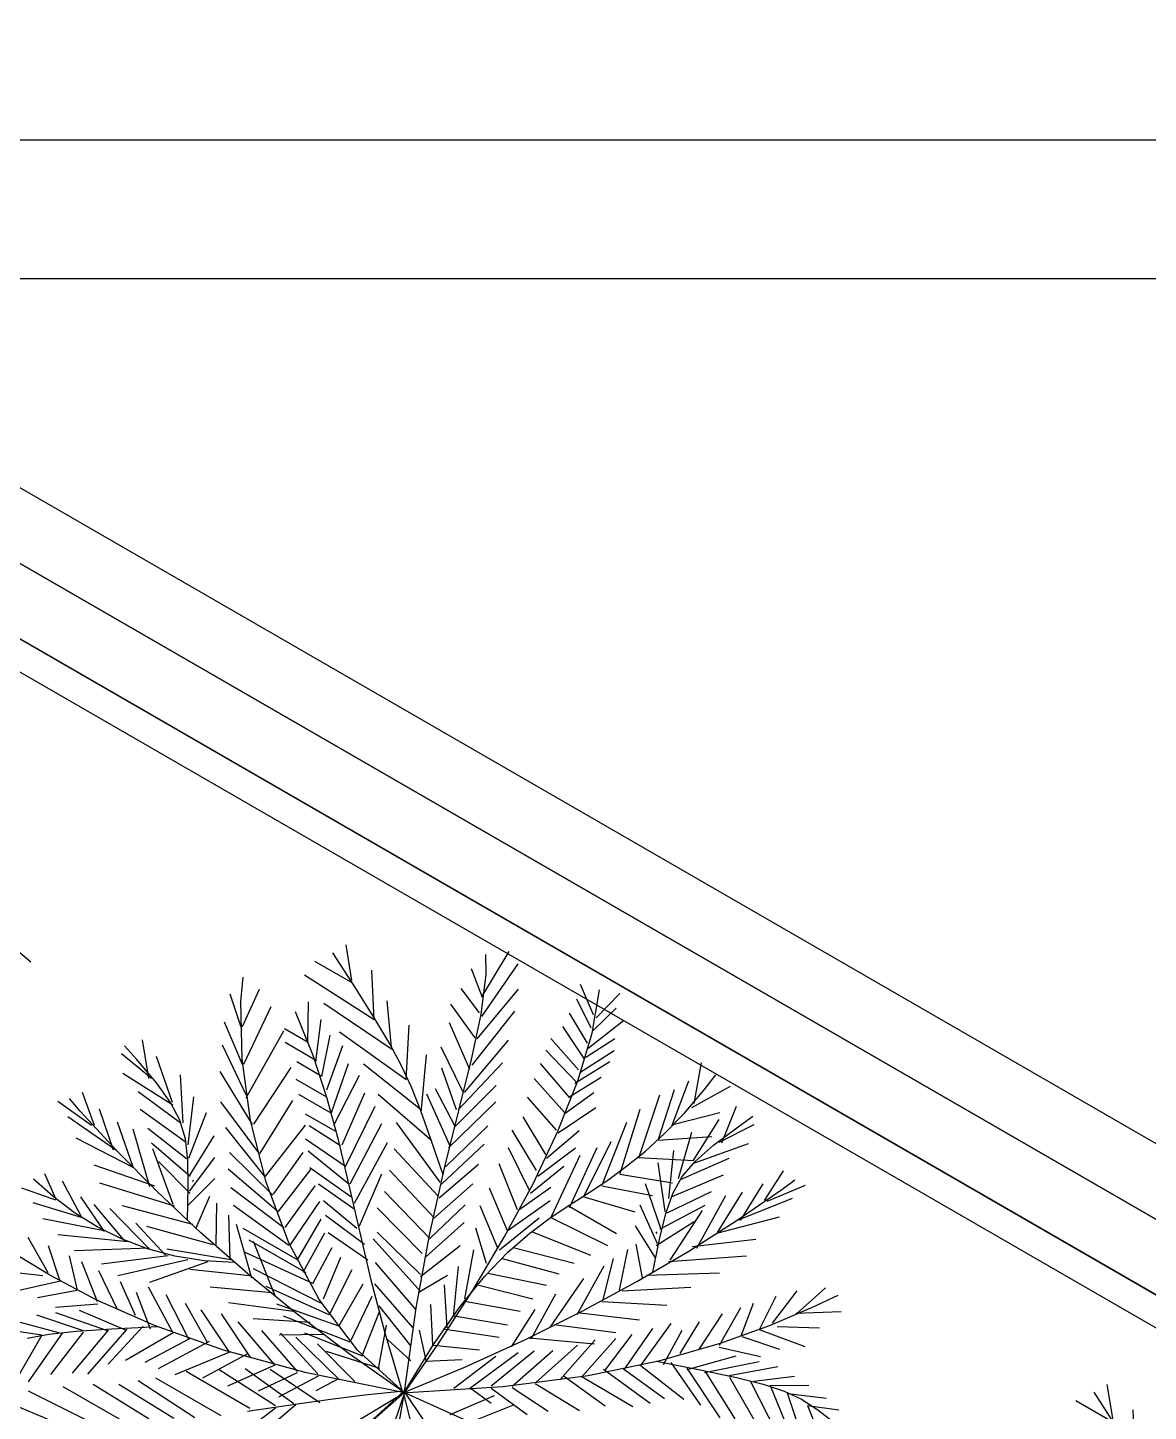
# Model space of a CAD drawing. Header units: millimetres. Extents: x 1993 to 4093, y 1262 to 2017.
# Drawn here: x 3656.12 to 3666.42, y 1532.73 to 1545.44 of the extents above; entities that cross this region are included whole.
import ezdxf

# ---------------------------------------------------------------- set-up
doc = ezdxf.new("R2010")
doc.units = ezdxf.units.MM
for name, color, linetype, lineweight in [('FLR CARPET 2', 254, 'Continuous', 15), ('LOW HEIGHT STORAGE WITH PLANTER BOX', 251, 'Continuous', 25), ('PASSAGE', 251, 'Continuous', 25)]:
    doc.layers.add(name, color=color, linetype=linetype, lineweight=lineweight)
doc.layers.add('PLANNER', color=3, linetype='Continuous')

# ---------------------------------------------------------------- blocks, each defined once
blk = doc.blocks.new('LHS 4FT')
at = {"layer": 'LOW HEIGHT STORAGE WITH PLANTER BOX', "ltscale": 0.7}
for p, q in [((8.4, -24), (8.4, 24)), ((9, 24), (9, -24)), ((7.8, -23.4), (7.801, 23.4)), ((8.4, 23.4), (8.4, -23.4))]:
    blk.add_line(p, q, dxfattribs=at)
at = {"layer": 'LOW HEIGHT STORAGE WITH PLANTER BOX', "ltscale": 0.1}
for p, q in [((7.801, 23.4), (7.8, -23.4)), ((7.534, 23.133), (7.534, -23.133))]:
    blk.add_line(p, q, dxfattribs=at)
at = {"layer": 'LOW HEIGHT STORAGE WITH PLANTER BOX'}
for p, q in [((6.394, -2.196), (6.779, -2.443)), ((6.563, -2.491), (6.739, -2.832)), ((6.587, -2.535), (6.587, -2.938)), ((6.605, -2.553), (6.862, -2.764)), ((5.317, -5.054), (5.115, -4.799)), ((5.33, -4.951), (5.302, -4.748)), ((5.317, -5.054), (5.427, -4.784)), ((5.322, -5.274), (4.987, -4.895)), ((5.321, -5.265), (5.462, -4.937)), ((5.338, -5.129), (5.33, -4.951)), ((5.303, -5.442), (5.005, -5.059)), ((5.249, -5.623), (4.952, -5.166)), ((5.303, -5.442), (5.483, -5.137)), ((5.324, -5.306), (5.338, -5.129)), ((5.264, -5.593), (5.49, -5.293)), ((5.284, -5.504), (5.324, -5.306)), ((5.805, -5.656), (5.99, -5.314)), ((5.998, -5.571), (6.219, -5.216)), ((6.121, -5.466), (6.335, -5.317)), ((5.185, -5.804), (4.937, -5.379)), ((5.195, -5.813), (5.49, -5.468)), ((5.699, -5.787), (5.772, -5.346)), ((5.786, -5.717), (6.121, -5.466)), ((5.997, -5.562), (6.336, -5.452)), ((5.116, -6.024), (4.875, -5.57)), ((5.214, -5.747), (5.284, -5.504)), ((5.563, -5.893), (5.636, -5.536)), ((5.06, -6.186), (4.815, -5.696)), ((5.107, -6.025), (5.444, -5.639)), ((5.374, -6.024), (5.491, -5.652)), ((5.411, -6.033), (5.786, -5.717)), ((5.811, -5.711), (6.183, -5.662)), ((5.05, -6.178), (5.383, -5.848)), ((5.112, -6.058), (5.214, -5.747)), ((5.708, -5.786), (6.042, -5.806)), ((5.03, -6.337), (4.828, -5.907)), ((5.564, -5.902), (5.882, -5.952)), ((4.871, -6.575), (4.798, -6.066)), ((4.974, -6.459), (5.112, -6.058)), ((4.997, -6.433), (5.411, -6.033)), ((5.393, -6.031), (5.79, -6.035)), ((6.757, -6.312), (7.06, -6.081)), ((4.763, -6.687), (4.714, -6.223)), ((5.261, -6.174), (5.655, -6.151)), ((5.825, -6.822), (6.227, -6.228)), ((6.052, -6.703), (6.404, -6.229)), ((6.271, -6.567), (6.689, -6.142)), ((6.465, -6.465), (6.897, -6.125)), ((6.916, -6.25), (7.055, -6.191)), ((4.669, -6.845), (4.613, -6.316)), ((5.146, -6.306), (5.486, -6.298)), ((6.467, -6.464), (6.916, -6.25)), ((6.75, -6.337), (7.073, -6.323)), ((4.51, -6.99), (4.506, -6.438)), ((4.548, -6.938), (4.997, -6.433)), ((4.98, -6.388), (5.34, -6.396)), ((5.614, -6.932), (5.968, -6.364)), ((5.999, -6.708), (6.467, -6.464)), ((6.481, -6.436), (6.878, -6.425)), ((4.879, -6.564), (5.343, -6.515)), ((5.379, -7.055), (5.721, -6.525)), ((6.279, -6.563), (6.717, -6.551)), ((4.433, -7.137), (4.383, -6.663)), ((4.753, -6.679), (5.218, -6.639)), ((5.2, -7.169), (5.469, -6.636)), ((5.519, -6.981), (5.999, -6.708)), ((6.059, -6.657), (6.613, -6.667)), ((6.715, -7.079), (7.13, -6.727)), ((4.241, -7.323), (4.227, -6.845)), ((4.667, -6.826), (5.076, -6.774)), ((5.006, -7.292), (5.226, -6.784)), ((5.841, -6.813), (6.385, -6.786)), ((5.894, -6.992), (6.259, -6.801)), ((6.042, -7.039), (6.439, -6.789)), ((6.206, -7.056), (6.578, -6.799)), ((6.358, -7.09), (6.766, -6.783)), ((6.531, -7.103), (6.927, -6.813)), ((7.007, -6.967), (7.307, -6.769)), ((7.216, -6.887), (7.369, -6.818)), ((4.067, -7.566), (4.548, -6.938)), ((4.509, -6.981), (4.968, -6.887)), ((4.796, -7.443), (5.015, -6.915)), ((5.031, -7.28), (5.519, -6.981)), ((5.573, -6.953), (5.815, -7.158)), ((5.667, -6.897), (5.96, -6.995)), ((5.794, -6.941), (5.956, -7.249)), ((5.914, -6.992), (6.141, -7.307)), ((6.957, -6.998), (7.216, -6.887)), ((7.015, -6.942), (7.372, -6.993)), ((4.102, -7.485), (4.078, -7.091)), ((4.387, -7.142), (4.865, -7.045)), ((4.577, -7.579), (4.829, -7.033)), ((5.371, -7.08), (5.734, -7.2)), ((5.96, -6.995), (6.192, -7.063)), ((6.001, -7.06), (5.993, -7.044)), ((6.05, -7.034), (6.335, -7.361)), ((6.192, -7.063), (6.386, -7.099)), ((6.206, -7.077), (6.56, -7.357)), ((6.326, -7.107), (6.731, -7.288)), ((6.386, -7.099), (6.563, -7.102)), ((6.514, -7.537), (6.742, -7.088)), ((6.563, -7.102), (6.746, -7.069)), ((6.739, -7.087), (7.186, -7.07)), ((6.742, -7.463), (7.017, -7.051)), ((6.746, -7.069), (6.957, -6.998)), ((6.944, -7.408), (7.246, -7.097)), ((4, -7.652), (3.956, -7.243)), ((4.25, -7.322), (4.739, -7.16)), ((5.209, -7.165), (5.596, -7.272)), ((6.294, -7.61), (6.468, -7.152)), ((6.531, -7.124), (6.959, -7.23)), ((7.155, -7.344), (7.503, -7.134)), ((4.112, -7.493), (4.583, -7.333)), ((4.54, -7.604), (5.031, -7.28)), ((4.982, -7.305), (5.494, -7.315)), ((5.808, -7.866), (5.808, -7.363)), ((5.946, -7.802), (6.065, -7.317)), ((6.12, -7.701), (6.275, -7.253)), ((7.073, -7.378), (7.354, -7.325)), ((7.2, -7.344), (7.558, -7.472)), ((7.354, -7.325), (7.527, -7.302)), ((3.629, -7.665), (3.977, -7.39)), ((4.019, -7.66), (4.497, -7.48)), ((4.763, -7.46), (5.299, -7.417)), ((5.433, -8.05), (5.515, -7.472)), ((5.634, -7.967), (5.671, -7.381)), ((6.596, -7.513), (6.823, -7.441)), ((6.752, -7.463), (7.219, -7.564)), ((6.823, -7.441), (7.073, -7.378)), ((6.926, -7.418), (7.356, -7.491)), ((3.556, -8.335), (4.067, -7.566)), ((3.565, -8.343), (3.637, -7.624)), ((3.601, -7.857), (3.958, -7.592)), ((3.907, -7.819), (3.882, -7.582)), ((3.898, -7.82), (4.408, -7.6)), ((4.052, -7.952), (4.54, -7.604)), ((4.577, -7.558), (5.048, -7.57)), ((5.222, -8.123), (5.378, -7.564)), ((6.194, -7.678), (6.389, -7.592)), ((6.303, -7.61), (6.907, -7.747)), ((6.389, -7.592), (6.596, -7.513)), ((6.523, -7.537), (7.109, -7.656)), ((4.424, -7.68), (4.829, -7.664)), ((4.764, -8.224), (4.902, -7.729)), ((4.902, -8.205), (5.076, -7.683)), ((5.085, -8.159), (5.222, -7.637)), ((6.008, -7.77), (6.194, -7.678)), ((6.129, -7.701), (6.742, -7.793)), ((3.571, -8.323), (3.349, -7.866)), ((3.828, -7.947), (4.278, -7.761)), ((4.252, -8.306), (4.444, -7.821)), ((4.407, -8.279), (4.581, -7.811)), ((4.572, -8.26), (4.746, -7.775)), ((5.627, -7.963), (5.822, -7.866)), ((5.799, -7.857), (6.404, -7.912)), ((5.822, -7.866), (6.008, -7.77)), ((5.946, -7.793), (6.514, -7.83)), ((3.565, -8.333), (3.174, -7.958)), ((3.571, -8.323), (4.052, -7.952)), ((4.078, -8.306), (4.252, -7.921)), ((5.41, -8.056), (5.627, -7.963)), ((5.644, -7.958), (6.266, -8.013)), ((3.913, -8.297), (4.096, -8.013)), ((5.14, -8.222), (5.577, -8.051)), ((5.159, -8.142), (5.41, -8.056)), ((5.336, -8.243), (5.765, -8.045)), ((5.547, -8.25), (5.876, -8.1)), ((5.733, -8.235), (6.102, -8.093)), ((5.901, -8.254), (6.3, -8.084)), ((6.086, -8.269), (6.457, -8.135)), ((6.34, -8.292), (6.716, -8.109)), ((3.583, -8.324), (3.027, -8.214)), ((3.566, -8.323), (3.089, -8.151)), ((4.114, -8.274), (4.689, -8.247)), ((4.507, -8.273), (4.862, -8.215)), ((4.689, -8.247), (5.262, -8.24)), ((4.862, -8.215), (5.159, -8.142)), ((4.97, -8.261), (5.202, -8.509)), ((5.145, -8.24), (5.402, -8.576)), ((5.262, -8.24), (5.82, -8.257)), ((5.327, -8.245), (5.584, -8.582)), ((5.541, -8.261), (5.823, -8.619)), ((5.747, -8.25), (5.994, -8.618)), ((5.82, -8.257), (6.353, -8.301)), ((6.529, -8.324), (6.825, -8.193)), ((6.684, -8.366), (6.981, -8.206)), ((6.814, -8.387), (7.144, -8.208)), ((6.92, -8.394), (7.253, -8.224)), ((3.576, -8.331), (3.026, -8.506)), ((3.581, -8.31), (3.085, -8.585)), ((3.537, -8.333), (3.103, -8.478)), ((3.566, -8.315), (3.273, -9.191)), ((3.574, -8.333), (3.364, -8.623)), ((3.549, -8.32), (4.114, -8.274)), ((3.565, -8.324), (3.688, -8.888)), ((3.566, -8.334), (3.621, -8.939)), ((3.568, -8.341), (3.95, -8.747)), ((3.574, -8.324), (4.082, -8.311)), ((3.574, -8.324), (4.295, -8.618)), ((3.913, -8.288), (4.132, -8.489)), ((4.078, -8.315), (4.389, -8.517)), ((4.082, -8.311), (4.507, -8.273)), ((4.279, -8.279), (4.609, -8.498)), ((4.398, -8.279), (4.819, -8.471)), ((4.59, -8.269), (5.021, -8.425)), ((5.94, -8.291), (6.151, -8.669)), ((6.111, -8.29), (6.306, -8.644)), ((6.353, -8.301), (6.846, -8.374)), ((6.356, -8.316), (6.483, -8.699)), ((6.532, -8.333), (6.664, -8.733)), ((6.673, -8.36), (6.811, -8.749)), ((6.829, -8.373), (6.941, -8.769)), ((6.846, -8.374), (7.289, -8.479)), ((7.07, -8.419), (7.352, -8.272)), ((7.153, -8.443), (7.537, -8.287)), ((3.849, -8.416), (3.913, -8.7)), ((3.968, -8.48), (4.142, -8.92)), ((4.426, -8.672), (4.7, -8.517)), ((6.937, -8.418), (7.059, -8.784)), ((7.052, -8.424), (7.209, -8.741)), ((7.189, -8.471), (7.345, -8.75)), ((7.289, -8.479), (7.67, -8.62)), ((7.316, -8.482), (7.598, -8.403)), ((7.324, -8.509), (7.489, -8.757)), ((7.431, -8.517), (7.733, -8.441)), ((3.364, -8.623), (3.173, -8.877)), ((3.647, -8.627), (3.537, -9.13)), ((3.638, -8.636), (4.023, -8.773)), ((4.123, -8.553), (4.297, -9.057)), ((4.279, -8.608), (4.471, -9.149)), ((4.295, -8.618), (4.95, -8.849)), ((4.563, -8.727), (4.993, -8.553)), ((4.746, -8.773), (5.195, -8.627)), ((7.441, -8.552), (7.624, -8.795)), ((3.427, -8.768), (3.557, -9.237)), ((3.95, -8.747), (4.309, -9.102)), ((4.444, -8.654), (4.645, -9.277)), ((4.581, -8.736), (4.719, -9.277)), ((4.911, -8.828), (5.341, -8.7)), ((5.076, -8.892), (5.543, -8.736)), ((3.173, -8.877), (2.998, -9.101)), ((3.369, -8.901), (3.51, -9.439)), ((3.665, -8.819), (3.583, -9.387)), ((3.675, -8.828), (4.105, -8.892)), ((3.688, -8.888), (3.916, -9.426)), ((4.755, -8.819), (4.911, -9.387)), ((4.911, -8.828), (5.076, -9.405)), ((4.95, -8.849), (5.539, -9.033)), ((5.094, -8.883), (5.268, -9.46)), ((5.277, -8.938), (5.726, -8.782)), ((5.396, -8.984), (5.909, -8.828)), ((5.552, -9.03), (6.074, -8.883)), ((3.098, -8.947), (3.134, -9.497)), ((3.374, -8.909), (3.172, -9.034)), ((3.72, -8.984), (3.62, -9.634)), ((3.621, -8.939), (3.697, -9.534)), ((3.739, -8.984), (4.187, -9.02)), ((5.286, -8.956), (5.46, -9.524)), ((5.405, -9.002), (5.68, -9.625)), ((5.477, -9.014), (5.706, -9.275)), ((5.717, -9.094), (6.303, -8.929)), ((5.918, -9.139), (6.431, -9.002)), ((2.969, -9.13), (2.283, -9.378)), ((2.998, -9.101), (2.84, -9.301)), ((3.3, -9.084), (2.95, -9.302)), ((2.969, -9.149), (3.024, -9.698)), ((3.318, -9.095), (3.47, -9.582)), ((3.794, -9.149), (3.684, -9.744)), ((3.794, -9.149), (4.242, -9.149)), ((4.309, -9.102), (4.646, -9.419)), ((5.539, -9.033), (6.064, -9.184)), ((5.735, -9.085), (6.046, -9.515)), ((5.918, -9.139), (6.129, -9.469)), ((6.065, -9.194), (6.642, -9.057)), ((6.23, -9.222), (6.852, -9.112)), ((2.85, -9.277), (2.145, -9.57)), ((3.231, -9.267), (2.906, -9.491)), ((3.273, -9.191), (3.074, -9.956)), ((3.243, -9.27), (3.406, -9.741)), ((3.657, -9.23), (3.448, -9.581)), ((3.839, -9.277), (3.775, -9.909)), ((3.849, -9.277), (4.306, -9.304)), ((4.454, -9.221), (4.487, -9.663)), ((5.698, -9.259), (5.818, -9.9)), ((5.706, -9.275), (5.884, -9.486)), ((6.056, -9.204), (6.321, -9.515)), ((6.064, -9.184), (6.526, -9.318)), ((6.23, -9.24), (6.486, -9.616)), ((6.486, -9.286), (7.109, -9.194)), ((6.715, -9.368), (7.301, -9.268)), ((2.84, -9.301), (2.695, -9.484)), ((2.869, -9.286), (2.896, -9.9)), ((3.691, -9.392), (3.458, -9.863)), ((3.894, -9.396), (3.858, -10.092)), ((3.94, -9.396), (4.352, -9.451)), ((4.562, -9.321), (4.612, -9.763)), ((6.44, -9.286), (6.715, -9.662)), ((6.526, -9.318), (6.929, -9.449)), ((6.715, -9.387), (6.871, -9.735)), ((6.916, -9.433), (7.503, -9.387)), ((2.731, -9.478), (2.731, -10.156)), ((3.189, -9.477), (2.804, -9.76)), ((3.193, -9.485), (3.366, -9.971)), ((3.697, -9.534), (3.792, -10.114)), ((3.916, -9.426), (4.228, -9.929)), ((4.646, -9.419), (4.964, -9.714)), ((4.654, -9.455), (4.721, -9.846)), ((4.687, -9.446), (5.204, -9.505)), ((5.884, -9.486), (6.029, -9.668)), ((5.891, -9.478), (5.992, -10.156)), ((5.9, -9.488), (6.358, -9.698)), ((6.929, -9.449), (7.272, -9.592)), ((6.935, -9.469), (7.045, -9.726)), ((7.072, -9.524), (7.558, -9.515)), ((7.072, -9.515), (7.246, -9.735)), ((3.703, -9.578), (3.474, -10.134)), ((4.013, -9.552), (3.949, -10.239)), ((4.013, -9.552), (4.389, -9.561)), ((4.068, -9.652), (4.068, -10.257)), ((4.796, -9.563), (4.829, -9.963)), ((4.846, -9.588), (5.479, -9.605)), ((4.879, -9.646), (4.921, -10.105)), ((7.272, -9.592), (7.427, -9.685)), ((2.539, -9.671), (2.539, -10.367)), ((3.16, -9.743), (2.755, -9.994)), ((3.136, -9.704), (3.353, -10.14)), ((4.059, -9.68), (4.471, -9.689)), ((4.132, -9.781), (4.563, -9.781)), ((4.132, -9.781), (4.132, -10.358)), ((4.964, -9.714), (5.266, -9.998)), ((4.971, -9.721), (5.046, -10.197)), ((4.979, -9.713), (5.604, -9.738)), ((6.029, -9.668), (6.154, -9.845)), ((6.065, -9.744), (6.138, -10.495)), ((6.065, -9.744), (6.514, -9.973)), ((2.402, -9.872), (2.438, -10.495)), ((3.092, -9.893), (2.654, -10.23)), ((3.084, -9.898), (3.292, -10.319)), ((3.753, -9.831), (3.514, -10.351)), ((3.743, -9.795), (4.076, -10.218)), ((4.206, -9.918), (4.27, -10.541)), ((4.215, -9.909), (4.7, -9.872)), ((5.096, -9.83), (5.712, -9.871)), ((5.096, -9.83), (5.129, -10.272)), ((6.154, -9.845), (6.275, -10.039)), ((2.301, -10.037), (2.319, -10.632)), ((3.074, -9.956), (2.952, -10.62)), ((4.228, -9.929), (4.605, -10.389)), ((4.325, -10.037), (4.398, -10.642)), ((4.334, -10.028), (4.801, -9.982)), ((5.237, -9.963), (5.254, -10.305)), ((5.254, -9.955), (5.771, -10.013)), ((5.266, -9.998), (5.553, -10.288)), ((6.239, -9.991), (6.294, -10.752)), ((6.257, -10.01), (6.605, -10.257)), ((6.275, -10.039), (6.406, -10.274)), ((3.075, -10.109), (2.624, -10.389)), ((3.059, -10.118), (3.269, -10.473)), ((3.784, -10.088), (3.561, -10.594)), ((3.777, -10.061), (4.133, -10.43)), ((3.792, -10.114), (3.904, -10.676)), ((4.426, -10.156), (4.911, -10.092)), ((4.426, -10.156), (4.535, -10.752)), ((5.329, -10.072), (5.329, -10.388)), ((5.371, -10.113), (5.887, -10.138)), ((2.182, -10.229), (2.2, -10.834)), ((3.008, -10.279), (2.612, -10.526)), ((2.996, -10.277), (3.25, -10.668)), ((3.823, -10.271), (3.695, -10.522)), ((4.535, -10.275), (4.673, -10.816)), ((4.545, -10.275), (5.012, -10.229)), ((5.454, -10.188), (5.454, -10.53)), ((5.462, -10.188), (5.929, -10.28)), ((5.553, -10.288), (5.829, -10.597)), ((5.562, -10.297), (5.562, -10.622)), ((6.394, -10.275), (6.431, -11.035)), ((6.394, -10.275), (6.779, -10.523)), ((6.406, -10.274), (6.563, -10.571)), ((3.826, -10.314), (3.617, -10.873)), ((3.829, -10.322), (4.171, -10.534)), ((4.605, -10.389), (5.027, -10.796)), ((4.636, -10.422), (5.241, -10.339)), ((4.645, -10.422), (4.856, -10.962)), ((5.621, -10.33), (6.046, -10.405)), ((2.045, -10.468), (2.045, -11.063)), ((2.986, -10.434), (2.54, -10.689)), ((2.983, -10.446), (3.229, -10.843)), ((3.704, -10.488), (3.271, -10.855)), ((3.695, -10.522), (3.597, -10.775)), ((3.864, -10.522), (3.707, -11.134)), ((3.877, -10.499), (4.211, -10.684)), ((4.81, -10.568), (5.378, -10.55)), ((5.704, -10.43), (6.071, -10.555)), ((5.704, -10.438), (5.704, -10.697)), ((5.796, -10.547), (6.154, -10.697)), ((5.804, -10.547), (5.804, -10.88)), ((2.958, -10.587), (2.727, -10.942)), ((2.952, -10.62), (2.89, -11.193)), ((2.905, -10.635), (3.133, -10.914)), ((3.629, -10.655), (3.179, -11.138)), ((3.904, -10.676), (4.031, -11.213)), ((4.801, -10.568), (5.039, -11.118)), ((5.829, -10.597), (6.096, -10.938)), ((6.563, -10.571), (6.739, -10.912)), ((6.587, -10.614), (6.587, -11.017)), ((6.605, -10.632), (6.862, -10.843)), ((1.889, -10.697), (1.852, -11.319)), ((2.896, -10.705), (2.432, -10.81)), ((3.597, -10.775), (3.529, -11.027)), ((3.933, -10.778), (3.757, -11.424)), ((3.921, -10.734), (4.235, -10.772)), ((5.002, -10.761), (5.277, -11.264)), ((5.012, -10.752), (5.634, -10.715)), ((5.027, -10.796), (5.475, -11.144)), ((5.904, -10.697), (6.237, -10.88)), ((5.912, -10.697), (5.912, -10.947)), ((1.733, -10.907), (1.66, -11.484)), ((2.795, -10.822), (2.258, -10.929)), ((2.783, -10.819), (2.727, -11.285)), ((2.943, -10.816), (3.145, -11.089)), ((3.571, -10.83), (3.196, -11.322)), ((3.562, -10.855), (3.679, -11.238)), ((3.943, -10.841), (4.214, -10.99)), ((4.062, -10.905), (4.398, -10.814)), ((4.181, -10.958), (4.567, -10.91)), ((5.186, -10.935), (5.891, -10.944)), ((2.702, -10.966), (2.196, -11.054)), ((2.727, -10.942), (2.544, -11.213)), ((2.697, -10.958), (2.6, -11.461)), ((2.91, -10.988), (3.133, -11.313)), ((3.546, -11.013), (3.179, -11.597)), ((3.529, -11.027), (3.489, -11.279)), ((3.537, -11.005), (3.679, -11.513)), ((3.995, -11.008), (3.833, -11.707)), ((4, -11.026), (4.35, -11.443)), ((4.167, -10.942), (4.275, -11.34)), ((4.214, -10.99), (4.422, -11.114)), ((4.29, -10.976), (4.272, -10.98)), ((4.302, -11.02), (4.389, -11.48)), ((4.304, -11.029), (4.737, -11.016)), ((5.204, -10.944), (5.497, -11.365)), ((2.571, -11.155), (2.084, -11.221)), ((2.584, -11.158), (2.494, -11.603)), ((2.861, -11.169), (2.64, -11.49)), ((2.878, -11.18), (3.125, -11.49)), ((4.422, -11.114), (4.58, -11.231)), ((4.426, -11.129), (4.491, -11.576)), ((4.442, -11.115), (4.887, -11.184)), ((4.545, -11.182), (4.953, -11.356)), ((5.433, -11.118), (5.689, -11.457)), ((5.442, -11.109), (6.028, -11.155)), ((5.475, -11.144), (5.928, -11.422)), ((2.467, -11.317), (1.924, -11.364)), ((2.544, -11.213), (2.395, -11.418)), ((2.89, -11.193), (2.872, -11.683)), ((3.496, -11.213), (3.229, -11.805)), ((3.489, -11.279), (3.474, -11.529)), ((3.487, -11.238), (3.637, -11.655)), ((4.062, -11.256), (3.953, -11.835)), ((4.031, -11.213), (4.169, -11.722)), ((4.034, -11.292), (4.417, -11.691)), ((4.555, -11.217), (4.607, -11.725)), ((4.58, -11.231), (4.703, -11.36)), ((5.726, -11.301), (5.937, -11.539)), ((5.735, -11.292), (6.111, -11.329)), ((2.395, -11.418), (2.263, -11.571)), ((2.453, -11.347), (2.356, -11.71)), ((2.874, -11.398), (2.636, -11.676)), ((2.881, -11.394), (3.116, -11.614)), ((3.479, -11.438), (3.287, -11.997)), ((4.681, -11.335), (4.737, -11.822)), ((4.697, -11.321), (5.066, -11.563)), ((4.703, -11.36), (4.802, -11.516)), ((5.928, -11.422), (6.132, -11.515)), ((2.358, -11.471), (1.873, -11.471)), ((2.358, -11.471), (2.228, -11.8)), ((2.873, -11.571), (2.571, -11.9)), ((3.471, -11.447), (3.637, -11.797)), ((3.474, -11.529), (3.482, -11.775)), ((4.112, -11.508), (4.083, -12.104)), ((4.114, -11.517), (4.402, -11.847)), ((4.789, -11.486), (4.813, -12.03)), ((4.802, -11.516), (4.893, -11.719)), ((4.811, -11.499), (5.102, -11.838)), ((2.872, -11.683), (2.88, -12.101)), ((2.878, -11.579), (3.099, -11.83)), ((3.479, -11.688), (3.371, -12.147)), ((2.835, -11.735), (2.679, -12.091)), ((2.882, -11.706), (3.072, -12.03)), ((3.482, -11.775), (3.512, -12.018)), ((3.487, -11.705), (3.679, -12.013)), ((4.158, -11.751), (4.42, -12.051)), ((4.169, -11.72), (4.213, -12.268)), ((4.169, -11.722), (4.317, -12.197)), ((4.892, -11.8), (5.172, -12.027)), ((4.893, -11.719), (4.989, -11.985)), ((4.905, -11.777), (4.963, -12.131)), ((3.496, -11.98), (3.437, -12.305)), ((3.504, -11.98), (3.654, -12.188)), ((3.512, -12.018), (3.562, -12.255)), ((4.255, -12.038), (4.291, -12.418)), ((4.268, -12.016), (4.477, -12.263)), ((4.989, -11.985), (5.041, -12.144)), ((4.317, -12.197), (4.368, -12.339)), ((5.302, -13.406), (5.279, -13.273))]:
    blk.add_line(p, q, dxfattribs=at)
blk = doc.blocks.new('WORKSTATION AREA 02')
at = {"ltscale": 25}
blk.add_lwpolyline([(96613.359, 8352.751), (98143.347, 8352.751), (98143.347, 8599.073), (96613.359, 8599.073)], close=True, dxfattribs=at)

msp = doc.modelspace()

# ---------------------------------------------------------------- linework, layer by layer
at = {"layer": 'FLR CARPET 2', "ltscale": 25}
msp.add_lwpolyline([(3905.374, 1543.138), (3550.562, 1543.138)], dxfattribs=at)
at = {"layer": 'PASSAGE'}
msp.add_lwpolyline([(2770.197, 1462.088), (3398.197, 1462.088), (3409.583, 1475.768), (3422.104, 1488.417), (3435.668, 1499.942), (3450.173, 1510.256), (3465.511, 1519.284), (3481.57, 1526.958), (3498.23, 1533.221), (3515.367, 1538.028), (3532.854, 1541.341), (3550.562, 1543.138), (3905.374, 1543.138)], dxfattribs=at)

# ---------------------------------------------------------------- block references
at = {"layer": 'LOW HEIGHT STORAGE WITH PLANTER BOX', "xscale": -1, "rotation": 240}
msp.add_blockref('LHS 4FT', (3665.005, 1525.65), dxfattribs=at)
at = {"layer": 'PLANNER'}
msp.add_blockref('WORKSTATION AREA 02', (-94086.662, -7054.663), dxfattribs=at)

doc.saveas('drawing.dxf')
